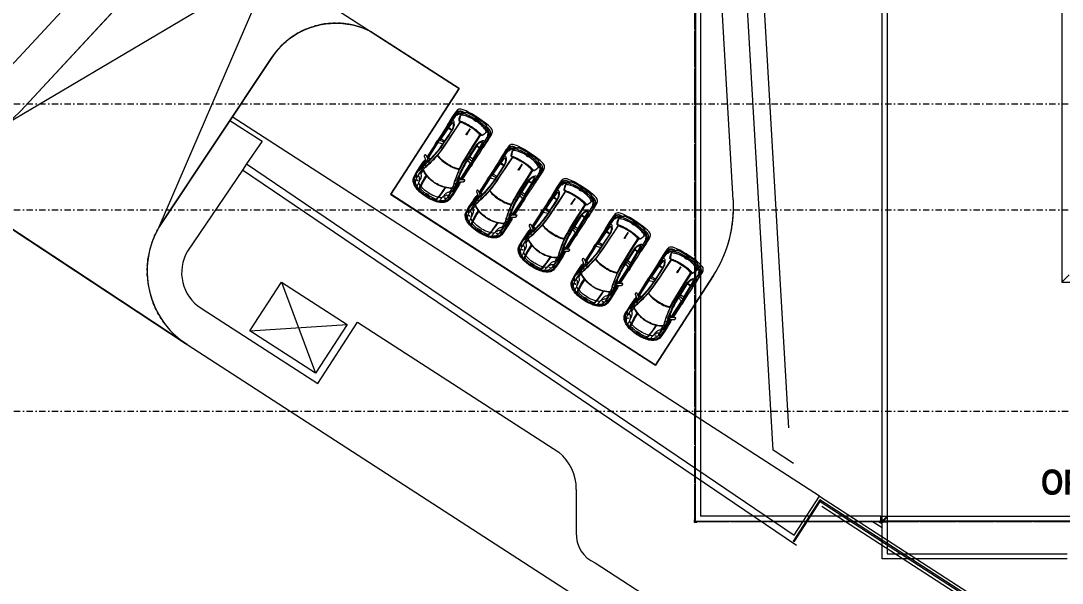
# Model space of a CAD drawing. Header units: metres. Extents: x -13194 to 152406, y -14653 to 29421.
# Drawn here: x 104925 to 109057, y 16977 to 19210 of the extents above; entities that cross this region are included whole.
import ezdxf

# ---------------------------------------------------------------- set-up
doc = ezdxf.new("R2010")
doc.units = ezdxf.units.M
doc.header["$LTSCALE"] = 100
doc.header["$MEASUREMENT"] = 0
doc.linetypes.add('DASHDOT2', pattern=[0.5, 0.25, -0.125, 0, -0.125])
doc.layers.get('0').update_dxf_attribs({"color": 9, "lineweight": 9})
for name, color, linetype, lineweight in [('06D', 9, 'Continuous', 9), ('21', 9, 'Continuous', 9), ('24', 9, 'DASHDOT2', 9)]:
    doc.layers.add(name, color=color, linetype=linetype, lineweight=lineweight)
doc.styles.add('MuuM_TEXT-BOLD', font='ARIALNB.TTF')

# ---------------------------------------------------------------- blocks, each defined once
blk = doc.blocks.new('_MUUM_Parking Space - _MUUM_2500 W x 5000 L-4043923-Zemin Kat')
for p, q in [((-1211, -2570), (-1212, -2017)), ((-1156, -2772), (-1158, -1986)), ((-1133, -1877), (-1133, -1860)), ((-1117, -1862), (-1117, -1871)), ((355, -1862), (354, -1871)), ((371, -1877), (371, -1860)), ((394, -2772), (396, -1986)), ((448, -2570), (449, -2017)), ((-1196, -2760), (-1211, -2760)), ((-1145, -2750), (-969, -2807)), ((382, -2750), (207, -2807)), ((433, -2760), (449, -2760)), ((-1131, -2935), (-967, -2940)), ((368, -2935), (205, -2940)), ((-1194, -3643), (-1209, -3642)), ((-1116, -3449), (-965, -3456)), ((-1110, -3478), (-966, -3470)), ((354, -3449), (203, -3456)), ((347, -3478), (203, -3470)), ((432, -3643), (447, -3642)), ((-1000, -4155), (-1042, -4185)), ((237, -4155), (279, -4185))]:
    blk.add_line(p, q)
at = {"flags": 128}
for points in [[(-1209, -1924), (-1210, -1887), (-1215, -1871), (-1218, -1842), (-1222, -1825), (-1227, -1702), (-1229, -1569), (-1231, -1340), (-1229, -1289), (-1228, -1185), (-1220, -1099), (-1208, -1034), (-1186, -979), (-1164, -944), (-1138, -913), (-1106, -880), (-1074, -851), (-1036, -825), (-991, -799), (-947, -777), (-893, -753), (-831, -734), (-776, -720), (-760, -720), (-757, -724), (-752, -717), (-708, -708), (-603, -693), (-515, -683), (-426, -678), (-381, -678), (-336, -678), (-247, -683), (-159, -693), (-54, -708), (-10, -717), (-5, -724), (-2, -720), (13, -720), (69, -734), (131, -753), (185, -777), (229, -799), (274, -825), (311, -851), (344, -880), (375, -913), (401, -944), (424, -979), (446, -1034), (458, -1099), (465, -1185), (467, -1289), (468, -1340), (467, -1569), (465, -1702), (460, -1825), (456, -1842), (452, -1871), (448, -1887), (447, -1924)], [(-797, -765), (-836, -774), (-882, -790), (-940, -816), (-979, -838), (-1018, -863), (-1057, -897), (-1089, -928), (-1113, -959), (-1133, -989), (-1155, -1028), (-1174, -1076), (-1187, -1121), (-1196, -1162), (-1200, -1186), (-1199, -1254), (-1198, -1321), (-1198, -1461), (-1199, -1595), (-1204, -1777), (-1204, -1865), (-1210, -1896)], [(-776, -758), (-804, -767), (-827, -780), (-857, -800), (-894, -826), (-922, -853)], [(-757, -724), (-774, -754), (-787, -788), (-798, -837), (-806, -887), (-814, -939), (-820, -999), (-832, -1151), (-838, -1279), (-836, -1404)], [(-814, -1395), (-810, -1246), (-805, -1124), (-794, -998), (-782, -911), (-778, -873), (-772, -836), (-765, -811)], [(-335, -789), (-338, -783), (-342, -780), (-369, -780), (-374, -784), (-376, -793), (-381, -794), (-386, -793), (-388, -784), (-393, -780), (-420, -780), (-424, -783), (-427, -789)], [(-393, -780), (-392, -765), (-390, -761), (-387, -759), (-381, -755)], [(-369, -780), (-370, -765), (-372, -761), (-375, -759), (-381, -755)], [(-5, -724), (12, -754), (25, -788), (36, -837), (44, -887), (52, -939), (58, -999), (70, -1151), (76, -1279), (74, -1404)], [(52, -1395), (48, -1246), (43, -1124), (32, -998), (19, -911), (16, -873), (10, -836), (3, -811)], [(14, -758), (42, -767), (65, -780), (94, -800), (132, -826), (160, -853)], [(35, -765), (74, -774), (120, -790), (178, -816), (217, -838), (255, -863), (295, -897), (327, -928), (351, -959), (371, -989), (393, -1028), (412, -1076), (425, -1121), (434, -1162), (438, -1186), (437, -1254), (436, -1321), (435, -1461), (437, -1595), (442, -1777), (442, -1865), (448, -1896)], [(-1103, -1105), (-1121, -1117), (-1140, -1142), (-1158, -1174), (-1180, -1216), (-1197, -1247), (-1212, -1270), (-1229, -1291)], [(-1207, -1031), (-1207, -1057), (-1203, -1063), (-1206, -1138), (-1200, -1190)], [(-1044, -1497), (-1055, -1481), (-1061, -1464), (-1064, -1437), (-1065, -1342), (-1081, -1355), (-1092, -1361), (-1102, -1363), (-1112, -1362), (-1118, -1357), (-1120, -1271), (-1117, -1217), (-1112, -1172), (-1109, -1163), (-1101, -1156)], [(-1091, -1188), (-1096, -1197), (-1099, -1233), (-1103, -1285), (-1108, -1343), (-1108, -1363)], [(-928, -977), (-933, -986), (-943, -1019), (-954, -1048), (-969, -1085), (-986, -1117), (-1005, -1151), (-1024, -1176), (-1046, -1196), (-1063, -1204), (-1072, -1203), (-1084, -1196), (-1094, -1183), (-1100, -1161), (-1103, -1142), (-1103, -1113), (-1103, -1084), (-1100, -1058), (-1094, -1023), (-1082, -991), (-1068, -966), (-1048, -937), (-1024, -910), (-1004, -889), (-978, -869), (-952, -853), (-936, -847), (-929, -848), (-922, -853), (-919, -864), (-920, -895), (-922, -933), (-928, -977), (-889, -957), (-831, -934), (-787, -918), (-731, -901), (-661, -883), (-572, -867), (-508, -862), (-435, -860), (-381, -860), (-327, -860), (-254, -862), (-190, -867), (-101, -883), (-31, -901), (25, -918), (69, -934), (127, -957), (166, -977), (160, -933), (158, -895), (157, -864), (160, -853), (166, -848), (174, -847), (189, -853), (216, -869), (242, -889), (262, -910), (286, -937), (306, -966), (320, -991), (332, -1023), (338, -1058), (341, -1084), (341, -1113), (341, -1142), (338, -1161), (332, -1183), (322, -1196), (310, -1203), (301, -1204), (284, -1196), (262, -1176), (243, -1151), (224, -1117), (207, -1085), (192, -1048), (181, -1019), (170, -986), (166, -977)], [(-1065, -1342), (-1042, -1322), (-1024, -1304), (-1005, -1280), (-991, -1261), (-981, -1243), (-971, -1215), (-964, -1184), (-954, -1141), (-949, -1110), (-945, -1077), (-942, -1041), (-941, -1012)], [(302, -1342), (280, -1322), (262, -1304), (243, -1280), (229, -1261), (219, -1243), (209, -1215), (202, -1184), (192, -1141), (186, -1110), (183, -1077), (180, -1041), (178, -1012)], [(282, -1497), (293, -1481), (299, -1464), (302, -1437), (302, -1342), (319, -1355), (329, -1361), (340, -1363), (350, -1362), (356, -1357), (358, -1271), (354, -1217), (350, -1172), (347, -1163), (339, -1156)], [(329, -1188), (334, -1197), (337, -1233), (341, -1285), (346, -1343), (346, -1363)], [(341, -1105), (359, -1117), (378, -1142), (396, -1174), (418, -1216), (435, -1247), (449, -1270), (467, -1291)], [(445, -1031), (445, -1057), (441, -1063), (444, -1138), (438, -1190)], [(-1167, -1399), (-1165, -1554), (-1168, -1580)], [(-1112, -1362), (-1121, -1477), (-1125, -1579), (-1128, -1683), (-1117, -1718), (-1104, -1762), (-1038, -1709), (-1057, -1646), (-1071, -1602), (-1074, -1573), (-1073, -1541), (-1066, -1519), (-1044, -1497), (-1003, -1475), (-949, -1450), (-865, -1413), (-772, -1382), (-675, -1356), (-606, -1342), (-532, -1333), (-451, -1325), (-402, -1323), (-381, -1323), (-360, -1323), (-311, -1325), (-230, -1333), (-156, -1342), (-87, -1356), (10, -1382), (103, -1413), (187, -1450), (240, -1475), (282, -1497), (304, -1519), (311, -1541), (312, -1573), (309, -1602), (295, -1646), (276, -1709), (342, -1762), (355, -1718), (366, -1683), (363, -1579), (359, -1477), (350, -1362)], [(405, -1399), (403, -1554), (406, -1580)], [(-1131, -2007), (-1136, -1968), (-1136, -1950), (-1124, -1940), (-1116, -1932), (-1110, -1920), (-1112, -1878), (-1117, -1871), (-1125, -1872), (-1241, -1947), (-1299, -1986), (-1311, -1998), (-1317, -2014), (-1319, -2057), (-1316, -2065), (-1311, -2074), (-1305, -2075), (-1299, -2074), (-1168, -1991), (-1150, -1981), (-1143, -1982), (-1134, -1986)], [(-1104, -1762), (-1088, -1826), (-1077, -1877), (-1068, -1879), (-1061, -1885), (-1045, -1942), (-1033, -2002), (-1020, -2088), (-1006, -2168), (-993, -2251), (-981, -2332), (-969, -2402), (-959, -2491), (-948, -2627), (-943, -2758), (-941, -2925), (-942, -3019), (-942, -3173), (-943, -3342), (-947, -3526), (-965, -3620), (-993, -3693), (-1030, -3745), (-1061, -3781), (-1084, -3794), (-1112, -3796), (-1161, -3787), (-1184, -3786), (-1196, -3774), (-1212, -3766), (-1213, -3688)], [(-1128, -1683), (-1135, -1686), (-1137, -1690), (-1141, -1703), (-1143, -1735), (-1145, -1853), (-1163, -1849), (-1175, -1850), (-1191, -1857), (-1204, -1865)], [(-1178, -1997), (-1178, -2482), (-1173, -2746), (-1172, -2816), (-1166, -3064), (-1161, -3195), (-1155, -3398), (-1148, -3715), (-1137, -3975), (-1134, -4048), (-1131, -4058), (-1129, -4061), (-1127, -4058), (-1122, -4055), (-1115, -4054), (-1108, -4057), (-1104, -4067), (-1097, -4091), (-1091, -4109), (-1083, -4129), (-1072, -4146), (-1060, -4164), (-1048, -4180), (-1032, -4193), (-1010, -4212), (-976, -4235), (-923, -4263), (-871, -4282), (-812, -4297), (-767, -4306), (-713, -4316), (-651, -4323), (-572, -4328), (-486, -4334), (-456, -4334)], [(-1171, -1666), (-1175, -1850), (-1176, -1905)], [(-1053, -2045), (-1061, -2041), (-1088, -2036), (-1128, -2029), (-1140, -2035), (-1145, -2750), (-1156, -2772), (-1153, -2894), (-1131, -2935), (-1116, -3449), (-1110, -3478), (-1094, -3711), (-1089, -3723), (-1076, -3727), (-1062, -3715), (-1043, -3693), (-1023, -3665), (-1007, -3633), (-991, -3602), (-979, -3570), (-971, -3538), (-966, -3499), (-965, -3456), (-967, -2960), (-967, -2870), (-970, -2750), (-973, -2652), (-976, -2579), (-982, -2507), (-988, -2450), (-1000, -2371), (-1012, -2286), (-1028, -2178), (-1047, -2071), (-1075, -1945), (-1094, -1857), (-1109, -1787), (-1130, -1720), (-1130, -1705), (-1123, -1699)], [(-1076, -3727), (-1057, -3717), (-1036, -3696), (-1017, -3668), (-1002, -3644), (-986, -3612), (-968, -3569), (-958, -3522), (-955, -3481), (-953, -3285), (-954, -3070), (-955, -2964), (-958, -2825), (-959, -2740), (-961, -2647), (-966, -2562), (-974, -2474), (-986, -2386), (-1002, -2266), (-1014, -2175), (-1027, -2093), (-1045, -2017), (-1064, -1931), (-1068, -1923), (-1077, -1877), (-1091, -1871), (-1117, -1862), (-1133, -1860), (-1145, -1853), (-1144, -1884)], [(-1058, -2020), (-1071, -2017), (-1131, -2007), (-1128, -2029)], [(-1068, -1923), (-1079, -1925), (-1111, -1921)], [(-1038, -1709), (-1028, -1750), (-1009, -1825), (-989, -1912), (-973, -1982), (-953, -2073), (-937, -2156), (-925, -2219), (-916, -2277), (-909, -2321), (-907, -2325), (-902, -2324), (-859, -2304), (-808, -2287), (-759, -2273), (-690, -2257), (-627, -2246), (-548, -2238), (-483, -2234), (-437, -2233), (-381, -2233), (-325, -2233), (-279, -2234), (-214, -2238), (-135, -2246), (-72, -2257), (-3, -2273), (45, -2287), (97, -2304), (140, -2324), (144, -2325), (147, -2321), (154, -2277), (163, -2219), (175, -2156), (191, -2073), (211, -1982), (227, -1912), (247, -1825), (266, -1750), (276, -1709)], [(416, -1997), (416, -2482), (411, -2746), (410, -2816), (404, -3064), (399, -3195), (393, -3398), (386, -3715), (375, -3975), (372, -4048), (369, -4058), (367, -4061), (365, -4058), (360, -4055), (353, -4054), (346, -4057), (342, -4067), (335, -4091), (329, -4109), (320, -4129), (310, -4146), (298, -4164), (286, -4180), (270, -4193), (248, -4212), (214, -4235), (161, -4263), (108, -4282), (50, -4297), (5, -4306), (-49, -4316), (-111, -4323), (-190, -4328), (-276, -4334), (-306, -4334)], [(342, -1762), (326, -1826), (315, -1877), (306, -1879), (299, -1885), (283, -1942), (271, -2002), (258, -2088), (244, -2168), (231, -2251), (219, -2332), (207, -2402), (197, -2491), (186, -2627), (181, -2758), (179, -2925), (180, -3019), (180, -3173), (181, -3342), (185, -3526), (202, -3620), (230, -3693), (268, -3745), (299, -3781), (322, -3794), (350, -3796), (399, -3787), (422, -3786), (434, -3774), (450, -3766), (451, -3688)], [(314, -3727), (295, -3717), (274, -3696), (255, -3668), (240, -3644), (224, -3612), (206, -3569), (196, -3522), (193, -3481), (191, -3285), (192, -3070), (193, -2964), (196, -2825), (197, -2740), (199, -2647), (204, -2562), (212, -2474), (223, -2386), (240, -2266), (252, -2175), (265, -2093), (282, -2017), (302, -1931), (306, -1923), (315, -1877), (329, -1871), (355, -1862), (371, -1860), (383, -1853), (382, -1884)], [(291, -2045), (299, -2041), (326, -2036), (366, -2029), (378, -2035), (382, -2750), (394, -2772), (391, -2894), (368, -2935), (354, -3449), (347, -3478), (332, -3711), (326, -3723), (314, -3727), (300, -3715), (281, -3693), (261, -3665), (244, -3633), (229, -3602), (217, -3570), (209, -3538), (204, -3499), (203, -3456), (205, -2960), (205, -2870), (208, -2750), (211, -2652), (214, -2579), (220, -2507), (226, -2450), (238, -2371), (250, -2286), (266, -2178), (285, -2071), (313, -1945), (332, -1857), (347, -1787), (368, -1720), (368, -1705), (361, -1699)], [(296, -2020), (309, -2017), (369, -2007), (366, -2029)], [(306, -1923), (317, -1925), (349, -1921)], [(369, -2007), (374, -1968), (374, -1950), (362, -1940), (353, -1932), (348, -1920), (350, -1878), (354, -1871), (363, -1872), (479, -1947), (537, -1986), (549, -1998), (555, -2014), (557, -2057), (553, -2065), (549, -2074), (543, -2075), (537, -2074), (406, -1991), (388, -1981), (381, -1982), (372, -1986)], [(366, -1683), (373, -1686), (375, -1690), (379, -1703), (381, -1735), (383, -1853), (401, -1849), (413, -1850), (428, -1857), (442, -1865)], [(409, -1666), (413, -1850), (414, -1905)], [(-866, -3930), (-866, -3571), (-869, -3322), (-873, -3054), (-879, -2839), (-886, -2619), (-889, -2513), (-907, -2325)], [(-889, -2318), (-872, -2477), (-868, -2547), (-858, -2772), (-853, -3048), (-846, -3411), (-843, -3937)], [(127, -2318), (110, -2477), (106, -2547), (96, -2772), (91, -3048), (84, -3411), (80, -3937)], [(104, -3930), (104, -3571), (107, -3322), (111, -3054), (117, -2839), (124, -2619), (127, -2513), (144, -2325)], [(-1210, -2731), (-1214, -2730), (-1218, -2725), (-1222, -2718)], [(-1209, -2637), (-1214, -2641), (-1217, -2647), (-1220, -2654)], [(-1212, -3448), (-1213, -3263), (-1210, -3102), (-1210, -2813)], [(-1195, -2772), (-1201, -2769), (-1205, -2770), (-1211, -2773)], [(-941, -2881), (-957, -2881), (-967, -2880), (-1154, -2857), (-1171, -2859), (-1210, -2854)], [(-1182, -2652), (-1187, -2643), (-1193, -2638), (-1197, -2638)], [(-1182, -2713), (-1188, -2723), (-1196, -2729)], [(179, -2881), (195, -2881), (205, -2880), (392, -2857), (409, -2859), (448, -2854)], [(420, -2652), (425, -2643), (430, -2638), (435, -2638)], [(420, -2713), (426, -2723), (434, -2729)], [(433, -2772), (439, -2769), (443, -2770), (449, -2773)], [(447, -2637), (452, -2641), (455, -2647), (458, -2654)], [(448, -2731), (452, -2730), (456, -2725), (460, -2718)], [(449, -3448), (451, -3263), (448, -3102), (448, -2813)], [(-1153, -2894), (-1137, -3437), (-1127, -3480), (-1114, -3702), (-1105, -3719), (-1089, -3723)], [(391, -2894), (374, -3437), (365, -3480), (352, -3702), (343, -3719), (326, -3723)], [(-1224, -3643), (-1228, -3878), (-1227, -4015), (-1223, -4112), (-1219, -4187), (-1209, -4233), (-1194, -4268), (-1170, -4304), (-1147, -4326), (-1108, -4350), (-1066, -4367), (-976, -4388), (-901, -4401), (-773, -4417), (-615, -4427), (-477, -4430), (-381, -4430), (-285, -4430), (-147, -4427), (10, -4417), (139, -4401), (214, -4388), (304, -4367), (345, -4350), (385, -4326), (408, -4304), (432, -4268), (447, -4233), (456, -4187), (461, -4112), (465, -4015), (466, -3878), (462, -3643)], [(-1209, -3614), (-1213, -3612), (-1217, -3608), (-1221, -3600)], [(-1207, -3519), (-1213, -3524), (-1215, -3530), (-1218, -3537)], [(-1194, -3655), (-1199, -3652), (-1204, -3653), (-1210, -3656)], [(-1181, -3534), (-1186, -3526), (-1191, -3521), (-1196, -3520)], [(-1181, -3596), (-1187, -3606), (-1194, -3611)], [(419, -3534), (424, -3526), (429, -3521), (434, -3520)], [(419, -3596), (425, -3606), (432, -3611)], [(432, -3655), (437, -3652), (442, -3653), (448, -3656)], [(445, -3519), (451, -3524), (453, -3530), (456, -3537)], [(447, -3614), (451, -3612), (455, -3608), (459, -3600)], [(-1161, -4129), (-1170, -4122), (-1180, -4107), (-1187, -4091), (-1190, -4080), (-1197, -4063), (-1203, -4049), (-1209, -4037), (-1215, -4027), (-1221, -4021), (-1227, -4015)], [(-1203, -4248), (-1198, -4241), (-1195, -4233), (-1192, -4223), (-1191, -4211), (-1192, -4074), (-1192, -4047), (-1191, -3997), (-1193, -3981), (-1194, -3971), (-1198, -3880), (-1199, -3773)], [(-1192, -4044), (-1186, -4063), (-1181, -4075), (-1175, -4082), (-1170, -4085), (-1165, -4085), (-1160, -4078), (-1156, -4069), (-1153, -4055), (-1150, -4021), (-1150, -4004), (-1153, -3980), (-1157, -3969), (-1163, -3960), (-1169, -3958), (-1175, -3959), (-1182, -3968), (-1187, -3979), (-1191, -3997)], [(-1028, -4208), (-1043, -4199), (-1070, -4178), (-1089, -4158), (-1106, -4132), (-1118, -4110), (-1125, -4086), (-1129, -4061), (-1159, -4106), (-1160, -4111), (-1160, -4122), (-1161, -4128), (-1162, -4132), (-1161, -4155), (-1156, -4177), (-1150, -4197), (-1141, -4213), (-1131, -4230), (-1118, -4243), (-1104, -4256), (-1091, -4265), (-1070, -4277), (-1043, -4289), (-1020, -4296), (-995, -4303), (-967, -4308), (-905, -4315), (-896, -4312), (-885, -4333), (-875, -4347), (-859, -4361), (-841, -4374), (-814, -4383), (-767, -4390), (-702, -4397), (-629, -4402), (-561, -4407), (-496, -4410), (-421, -4412), (-381, -4412), (-341, -4412), (-266, -4410), (-201, -4407), (-133, -4402), (-60, -4397), (5, -4390), (51, -4383), (78, -4374), (97, -4361), (113, -4347), (123, -4333), (134, -4312), (143, -4315), (205, -4308), (233, -4303), (258, -4296), (281, -4289), (308, -4277), (329, -4265), (342, -4256), (356, -4243), (369, -4230), (379, -4213), (388, -4197), (394, -4177), (399, -4155), (400, -4132), (398, -4128), (398, -4122), (398, -4111), (397, -4106), (367, -4061), (363, -4086), (355, -4110), (344, -4132), (327, -4158), (308, -4178), (281, -4199), (266, -4208)], [(-866, -3895), (-849, -3896), (-846, -3901), (-837, -3901), (-791, -3915), (-725, -3931), (-653, -3942), (-587, -3951), (-513, -3955), (-442, -3956), (-381, -3956), (-320, -3956), (-249, -3955), (-175, -3951), (-109, -3942), (-38, -3931), (29, -3915), (75, -3901), (84, -3901), (87, -3896), (104, -3895)], [(430, -4044), (424, -4063), (419, -4075), (413, -4082), (408, -4085), (403, -4085), (397, -4078), (394, -4069), (391, -4055), (388, -4021), (388, -4004), (391, -3980), (395, -3969), (401, -3960), (407, -3958), (413, -3959), (420, -3968), (425, -3979), (429, -3997)], [(399, -4129), (408, -4122), (418, -4107), (425, -4091), (428, -4080), (434, -4063), (441, -4049), (447, -4037), (453, -4027), (459, -4021), (465, -4015)], [(440, -4248), (436, -4241), (433, -4233), (430, -4223), (429, -4211), (430, -4074), (430, -4047), (429, -3997), (431, -3981), (432, -3971), (436, -3880), (437, -3773)], [(-1048, -4180), (-1014, -4215), (-997, -4227), (-984, -4236), (-971, -4245), (-959, -4253), (-945, -4262), (-924, -4273), (-909, -4282), (-903, -4287), (-898, -4294), (-896, -4302), (-896, -4312), (-890, -4320), (-880, -4332), (-868, -4344), (-852, -4354), (-835, -4359), (-815, -4365), (-765, -4372), (-702, -4380), (-620, -4386), (-532, -4390), (-447, -4393), (-381, -4393), (-315, -4393), (-230, -4390), (-142, -4386), (-60, -4380), (3, -4372), (53, -4365), (73, -4359), (90, -4354), (106, -4344), (118, -4332), (128, -4320), (134, -4312), (134, -4302), (136, -4294), (141, -4287), (147, -4282), (162, -4273), (183, -4262), (197, -4253), (209, -4245), (222, -4236), (235, -4227), (252, -4215), (286, -4180)], [(-424, -4319), (-417, -4324), (-413, -4325), (-394, -4326), (-392, -4319), (-388, -4318), (-388, -4314), (-386, -4312), (-383, -4312)], [(-394, -4326), (-394, -4338), (-392, -4343), (-390, -4351), (-388, -4354), (-387, -4357), (-383, -4359), (-379, -4357), (-378, -4354), (-376, -4351), (-374, -4343), (-372, -4338), (-372, -4326)], [(-342, -4319), (-349, -4324), (-353, -4325), (-372, -4326), (-374, -4319), (-378, -4318), (-378, -4314), (-380, -4312), (-383, -4312)]]:
    blk.add_lwpolyline(points, dxfattribs=at)
for points in [[(-381, -739), (-400, -739), (-418, -741), (-436, -745), (-458, -753), (-472, -763), (-489, -781), (-501, -782), (-530, -784), (-561, -787), (-610, -794), (-648, -800), (-695, -808), (-741, -817), (-754, -819), (-762, -817), (-765, -811), (-764, -805), (-755, -780), (-743, -758), (-737, -752), (-724, -747), (-690, -740), (-645, -733), (-602, -727), (-534, -719), (-488, -715), (-475, -710), (-458, -703), (-433, -697), (-408, -694), (-381, -694), (-354, -694), (-329, -697), (-304, -703), (-287, -710), (-274, -715), (-228, -719), (-160, -727), (-117, -733), (-72, -740), (-39, -747), (-25, -752), (-19, -758), (-7, -780), (2, -805), (3, -811), (0, -817), (-8, -819), (-21, -817), (-67, -808), (-114, -800), (-152, -794), (-201, -787), (-232, -784), (-261, -782), (-273, -781), (-290, -763), (-305, -753), (-326, -745), (-345, -741), (-362, -739)], [(-381, -2215), (-456, -2215), (-555, -2221), (-635, -2229), (-687, -2239), (-748, -2252), (-802, -2267), (-844, -2283), (-889, -2302), (-895, -2301), (-905, -2235), (-926, -2125), (-947, -2023), (-973, -1908), (-993, -1819), (-1019, -1719), (-1037, -1657), (-1056, -1597), (-1059, -1584), (-1057, -1549), (-1050, -1527), (-1038, -1513), (-1006, -1495), (-949, -1467), (-872, -1434), (-803, -1409), (-749, -1391), (-686, -1375), (-607, -1358), (-534, -1347), (-469, -1341), (-418, -1338), (-381, -1338), (-344, -1338), (-294, -1341), (-228, -1347), (-155, -1358), (-76, -1375), (-14, -1391), (41, -1409), (110, -1434), (187, -1467), (244, -1495), (276, -1513), (288, -1527), (295, -1549), (297, -1584), (294, -1597), (275, -1657), (257, -1719), (231, -1819), (210, -1908), (185, -2023), (164, -2125), (143, -2235), (133, -2301), (127, -2302), (82, -2283), (40, -2267), (-14, -2252), (-75, -2239), (-128, -2229), (-207, -2221), (-306, -2215)], [(-1185, -2614), (-1182, -2659), (-1182, -2730), (-1184, -2755), (-1187, -2789), (-1191, -2804), (-1197, -2811), (-1204, -2812), (-1211, -2807), (-1218, -2786), (-1222, -2751), (-1222, -2715), (-1221, -2667), (-1218, -2629), (-1216, -2602), (-1211, -2579), (-1205, -2570), (-1198, -2568), (-1191, -2573)], [(-1200, -2600), (-1195, -2777), (-1198, -2785), (-1206, -2786), (-1211, -2779), (-1207, -2601)], [(422, -2614), (420, -2659), (420, -2730), (422, -2755), (425, -2789), (429, -2804), (435, -2811), (442, -2812), (449, -2807), (456, -2786), (460, -2751), (460, -2715), (458, -2667), (456, -2629), (454, -2602), (449, -2579), (443, -2570), (436, -2568), (429, -2573)], [(438, -2600), (433, -2777), (436, -2785), (444, -2786), (449, -2779), (445, -2601)], [(-1183, -3497), (-1181, -3541), (-1181, -3612), (-1182, -3638), (-1186, -3671), (-1190, -3686), (-1196, -3694), (-1202, -3695), (-1209, -3689), (-1217, -3669), (-1221, -3634), (-1221, -3598), (-1219, -3550), (-1217, -3512), (-1214, -3485), (-1210, -3462), (-1204, -3453), (-1197, -3451), (-1189, -3455)], [(-1199, -3483), (-1194, -3660), (-1197, -3668), (-1204, -3669), (-1210, -3661), (-1206, -3483)], [(-381, -3890), (-384, -3708), (-389, -3700), (-389, -3612), (-387, -3609), (-381, -3608), (-375, -3609), (-374, -3612), (-374, -3700), (-378, -3708)], [(421, -3497), (418, -3541), (419, -3612), (420, -3638), (424, -3671), (428, -3686), (434, -3694), (440, -3695), (447, -3689), (455, -3669), (459, -3634), (459, -3598), (457, -3550), (455, -3512), (452, -3485), (448, -3462), (442, -3453), (435, -3451), (427, -3455)], [(437, -3483), (432, -3660), (435, -3668), (442, -3669), (448, -3661), (444, -3483)], [(-1123, -4121), (-1112, -4143), (-1098, -4162), (-1081, -4183), (-1061, -4203), (-1037, -4222), (-1015, -4237), (-998, -4250), (-985, -4265), (-974, -4281), (-974, -4287), (-977, -4291), (-984, -4291), (-1011, -4285), (-1037, -4278), (-1062, -4268), (-1086, -4253), (-1102, -4239), (-1116, -4224), (-1126, -4210), (-1136, -4187), (-1144, -4167), (-1150, -4145), (-1154, -4130), (-1151, -4119), (-1143, -4115), (-1133, -4112)], [(-381, -4270), (-398, -4270), (-414, -4276), (-426, -4283), (-438, -4289), (-454, -4293), (-477, -4293), (-505, -4290), (-571, -4284), (-651, -4273), (-715, -4261), (-773, -4249), (-827, -4236), (-893, -4212), (-942, -4190), (-978, -4171), (-990, -4153), (-994, -4136), (-993, -4115), (-987, -4091), (-975, -4049), (-958, -4001), (-940, -3957), (-926, -3931), (-915, -3920), (-906, -3917), (-891, -3921), (-872, -3928), (-843, -3937), (-791, -3950), (-728, -3960), (-675, -3968), (-601, -3976), (-532, -3980), (-468, -3984), (-419, -3985), (-381, -3985), (-343, -3985), (-294, -3984), (-230, -3980), (-161, -3976), (-87, -3968), (-34, -3960), (29, -3950), (80, -3937), (110, -3928), (129, -3921), (144, -3917), (152, -3920), (164, -3931), (178, -3957), (196, -4001), (213, -4049), (225, -4091), (231, -4115), (232, -4136), (228, -4153), (216, -4171), (180, -4190), (131, -4212), (65, -4236), (11, -4249), (-47, -4261), (-111, -4273), (-191, -4284), (-257, -4290), (-285, -4293), (-308, -4293), (-324, -4289), (-336, -4283), (-348, -4276), (-364, -4270)], [(-381, -3995), (-427, -3995), (-500, -3992), (-585, -3988), (-642, -3983), (-696, -3977), (-754, -3967), (-812, -3956), (-865, -3942), (-888, -3934), (-898, -3934), (-905, -3936), (-914, -3944), (-923, -3957), (-937, -3986), (-955, -4032), (-971, -4076), (-981, -4106), (-983, -4122), (-983, -4139), (-980, -4150), (-973, -4160), (-959, -4170), (-917, -4189), (-866, -4209), (-814, -4226), (-745, -4243), (-685, -4254), (-571, -4272), (-506, -4280), (-484, -4281), (-465, -4281), (-452, -4280), (-442, -4277), (-428, -4272), (-415, -4265), (-405, -4260), (-396, -4258), (-381, -4258), (-367, -4258), (-357, -4260), (-347, -4265), (-334, -4272), (-321, -4277), (-310, -4280), (-298, -4281), (-278, -4281), (-256, -4280), (-191, -4272), (-77, -4254), (-18, -4243), (52, -4226), (104, -4209), (155, -4189), (197, -4170), (211, -4160), (218, -4150), (221, -4139), (221, -4122), (219, -4106), (209, -4076), (193, -4032), (175, -3986), (160, -3957), (152, -3944), (143, -3936), (136, -3934), (126, -3934), (103, -3942), (50, -3956), (-8, -3967), (-66, -3977), (-120, -3983), (-178, -3988), (-262, -3992), (-336, -3995)], [(361, -4121), (349, -4143), (336, -4162), (318, -4183), (299, -4203), (275, -4222), (252, -4237), (236, -4250), (222, -4265), (212, -4281), (212, -4287), (215, -4291), (222, -4291), (249, -4285), (275, -4278), (300, -4268), (324, -4253), (340, -4239), (354, -4224), (364, -4210), (374, -4187), (382, -4167), (388, -4145), (391, -4130), (389, -4119), (381, -4115), (371, -4112)]]:
    blk.add_lwpolyline(points, close=True, dxfattribs=at)
for centre, major_axis, ratio in [((-381, -774), (82.3, 0), 0.318709), ((-382, -775), (67.5, 0), 0.29132), ((-1033, -1036), (17.7, 8.3), 0.647041), ((271, -1036), (-17.7, 8.3), 0.647041), ((-1169, -1623), (1.8, 43), 0.299216), ((-1169, -1624), (1.7, 38.7), 0.250897), ((407, -1623), (-1.8, 43), 0.299216), ((407, -1624), (-1.7, 38.7), 0.250897), ((-380, -4335), (74.8, 0), 0.386682), ((-379, -4335), (62.5, 0), 0.375095)]:
    blk.add_ellipse(centre, major_axis=major_axis, ratio=ratio)
blk = doc.blocks.new('p-kule_ynei')
for p, q in [((-7254.9, -4587.6), (-4837.3, -1978.9)), ((-5389, -2353.6), (-7364.2, -4485)), ((-4269.5, -5935.4), (-4475.1, -2397.8)), ((-4427.5, -4940.8), (-4571.5, -2463.3)), ((-6552, -3829.2), (-5515.5, -4499.2)), ((-6261.8, -4016.8), (-7309.5, -4638.4)), ((-6705.7, -5047.7), (-6261.8, -4016.8)), ((-6101, -4255), (-6091.4, -4252)), ((-6082.5, -4249.5), (-6072.7, -4247.1)), ((-6063.7, -4245.1), (-6053.8, -4243.3)), ((-6044.6, -4242), (-6034.7, -4240.8)), ((-6025.4, -4240.1), (-6015.5, -4239.5)), ((-6006.2, -4239.3), (-5996.2, -4239.5)), ((-5986.9, -4239.9), (-5977, -4240.6)), ((-5967.7, -4241.6), (-5957.9, -4242.9)), ((-5948.6, -4244.5), (-5939, -4246.5)), ((-5929.8, -4248.6), (-5920.2, -4251.2)), ((-6186.5, -4299.5), (-6177.9, -4293.4)), ((-6177.8, -4293.3), (-6170.5, -4288.4)), ((-6170.5, -4288.4), (-6161.7, -4283)), ((-6154, -4278.4), (-6144.9, -4273.5)), ((-6136.8, -4269.5), (-6127.5, -4265.2)), ((-6119.1, -4261.7), (-6109.7, -4258)), ((-5515.5, -4499.3), (-5867, -4272.1)), ((-6235.2, -4344.7), (-6222.2, -4330.6)), ((-6222.1, -4330.5), (-6208.3, -4317.4)), ((-6208.1, -4317.2), (-6201.7, -4311.6)), ((-6690.5, -5024.3), (-6258.5, -4375.4)), ((-6258.5, -4375.4), (-6247.4, -4359.7)), ((-6247.3, -4359.7), (-6235.2, -4344.8)), ((-5515.5, -4499.3), (-5786.8, -4919)), ((-5786.8, -4919.1), (-5515.5, -4499.3)), ((-6425.2, -4625.8), (-6297.7, -4708.2)), ((-4085.7, -6117.4), (-6415.8, -4611.6)), ((-7860.6, -4680.6), (-6600.9, -5511.9)), ((-6297.7, -4708.2), (-6359, -4798.6)), ((-6375.8, -4823.5), (-6593.8, -5144.9)), ((-6359, -4798.6), (-6375.8, -4823.5)), ((-4177, -6313.9), (-6375.8, -4823.5)), ((-6359, -4798.6), (-4185.5, -6271.9)), ((-5786.8, -4919), (-4737, -5597.5)), ((-5786.8, -4919.1), (-4737, -5597.6)), ((-4737, -5597.5), (-4506.7, -5241.2)), ((-4506.7, -5241.2), (-4737, -5597.6)), ((-6345.5, -5461.1), (-6220.6, -5267.9)), ((-6220.6, -5267.9), (-5960.3, -5436.2)), ((-6220.6, -5267.9), (-6085.1, -5629.3)), ((-6539.8, -5371.2), (-6076.2, -5670.8)), ((-6345.5, -5461.1), (-5960.3, -5436.2)), ((-6076.2, -5670.8), (-5918.8, -5427.2)), ((-5918.8, -5427.2), (-5120.3, -5943.3)), ((-6085.1, -5629.3), (-6345.5, -5461.1)), ((-6594.9, -5516), (-1833, -8595.9)), ((-4188.3, -5987.9), (-4269.5, -5935.4)), ((-5050.5, -6090.5), (-5050.5, -6262.5)), ((-4084.7, -6132.4), (-4190.5, -6296.2)), ((-4186.3, -6298.9), (-4083.2, -6139.3)), ((-4185.5, -6271.9), (-4085.7, -6117.4)), ((-4085.7, -6117.4), (-3125.4, -6738)), ((-3128.8, -6750), (-4084.7, -6132.4)), ((-4084.7, -6132.4), (-4083.2, -6139.3)), ((-4083.2, -6139.3), (-3130.3, -6755)), ((-3134.2, -6768), (-4076.8, -6158.9)), ((-4186.3, -6298.9), (-4190.5, -6296.2)), ((-4976.2, -6382.3), (-3343.7, -7437.3))]:
    blk.add_line(p, q)
at = {"flags": 128}
for points in [[(-6109.7, -4258), (-6109.4, -4257.9), (-6101, -4255)], [(-6091.4, -4252), (-6091.1, -4251.9), (-6082.5, -4249.5)], [(-6072.7, -4247.1), (-6072.5, -4247), (-6063.7, -4245.1)], [(-6053.8, -4243.3), (-6053.5, -4243.3), (-6044.6, -4242)], [(-6034.7, -4240.8), (-6034.4, -4240.8), (-6025.4, -4240.1)], [(-6015.5, -4239.5), (-6015.1, -4239.5), (-6006.2, -4239.3)], [(-5996.2, -4239.5), (-5995.8, -4239.5), (-5986.9, -4239.9)], [(-5977, -4240.6), (-5976.6, -4240.6), (-5967.7, -4241.6)], [(-5957.9, -4242.9), (-5957.4, -4243), (-5948.6, -4244.5)], [(-5938.9, -4246.5), (-5938.5, -4246.6), (-5929.8, -4248.6)], [(-5920.2, -4251.2), (-5919.8, -4251.4), (-5911.2, -4254)], [(-6161.7, -4283), (-6161.6, -4282.9), (-6154, -4278.4)], [(-6144.9, -4273.5), (-6144.7, -4273.5), (-6136.8, -4269.5)], [(-6127.5, -4265.2), (-6127.3, -4265.1), (-6119.1, -4261.7)], [(-6705.1, -5046.8), (-6701.9, -5041.5), (-6701.6, -5041.1)], [(-6724.3, -5084.2), (-6721.4, -5077.8), (-6720.8, -5076.4)], [(-6715.4, -5065.5), (-6712.2, -5059.3), (-6711.7, -5058.5)], [(-6753.1, -5201.6), (-6752.7, -5196.7), (-6752.3, -5192.3)], [(-6751.2, -5181.5), (-6750.5, -5176.2), (-6749.9, -5172.3)], [(-6753.8, -5221.7), (-6753.7, -5217.3), (-6753.6, -5212.4)], [(-6753.3, -5241.8), (-6753.5, -5237.9), (-6753.7, -5232.5)], [(-6726, -5360.4), (-6727, -5357.9), (-6729.8, -5351.1)], [(-6717.4, -5379), (-6718.5, -5376.7), (-6721.7, -5369.9)], [(-6707.8, -5397), (-6709, -5394.9), (-6712.6, -5388.3)], [(-6697, -5414.5), (-6698.3, -5412.6), (-6702.4, -5406.1)], [(-6685.3, -5431.3), (-6686.6, -5429.5), (-6691.2, -5423.2)]]:
    blk.add_lwpolyline(points, dxfattribs=at)
blk.add_lwpolyline([(-5960.3, -5436.2), (-6085.1, -5629.3)])
for centre, radius, start, end in [((-6004.5, -4544.4), 305.1, 63.2032, 146.3487), ((-6004.5, -4544.4), 305.1, 108.4298, 110.1533), ((-6004.5, -4544.4), 305.1, 104.8028, 106.5337), ((-6004.5, -4544.4), 305.1, 101.177, 102.9142), ((-6004.5, -4544.4), 305.1, 97.5521, 99.2947), ((-6004.5, -4544.4), 305.1, 93.9279, 95.6751), ((-6004.5, -4544.4), 305.1, 90.3044, 92.0556), ((-6004.5, -4544.4), 305.1, 86.6813, 88.4361), ((-6004.5, -4544.4), 305.1, 83.0586, 84.8165), ((-6004.5, -4544.4), 305.1, 79.4363, 81.197), ((-6004.5, -4544.4), 305.1, 75.8143, 77.5774), ((-6004.5, -4544.4), 305.1, 72.1925, 73.9579), ((-6004.5, -4544.4), 305.1, 122.9609, 124.6314), ((-6004.5, -4544.4), 305.1, 119.3229, 121.0119), ((-6004.5, -4544.4), 305.1, 115.6891, 117.3924), ((-6004.5, -4544.4), 305.1, 112.0584, 113.7728), ((-6004.5, -4544.4), 305.1, 130.2619, 131.8705), ((-4926.6, -4969.8), 500, 327.1264, 3.3267), ((-4926.6, -4969.8), 500, 0.542, 3.3267), ((-4926.6, -4969.8), 500, 0.542, 3.3267), ((-4926.6, -4969.8), 500, 354.9728, 357.7572), ((-4926.6, -4969.8), 500, 354.9728, 357.7572), ((-4926.6, -4969.8), 500, 357.7574, 0.542), ((-4926.6, -4969.8), 500, 357.7574, 0.542), ((-6406.4, -5224.2), 347.4, 144.8736, 190.0682), ((-4926.6, -4969.8), 500, 349.4035, 352.1878), ((-4926.6, -4969.8), 500, 349.4035, 352.1878), ((-4926.6, -4969.8), 500, 352.1881, 354.9725), ((-4926.6, -4969.8), 500, 352.1881, 354.9725), ((-4926.6, -4969.8), 500, 346.6189, 349.4031), ((-4926.6, -4969.8), 500, 346.6189, 349.4031), ((-4926.6, -4969.8), 500, 341.0496, 343.8337), ((-4926.6, -4969.8), 500, 341.0496, 343.8336), ((-4926.6, -4969.8), 500, 343.8342, 346.6184), ((-4926.6, -4969.8), 500, 343.8342, 346.6184), ((-6448.5, -5229.8), 168.3, 149.713, 193.4197), ((-4926.6, -4969.8), 500, 335.4803, 338.2642), ((-4926.6, -4969.8), 500, 335.4803, 338.2642), ((-4926.6, -4969.8), 500, 338.2649, 341.0489), ((-4926.6, -4969.8), 500, 338.2649, 341.0489), ((-4926.6, -4969.8), 500, 332.6957, 335.4795), ((-4926.6, -4969.8), 500, 332.6957, 335.4795), ((-6406.4, -5224.2), 347.4, 190.0682, 237.1265), ((-6448.5, -5229.8), 168.3, 193.4197, 237.1264), ((-5240.8, -6090.5), 190.2, 0, 50.6999), ((-4927.4, -6269.1), 123.3, 176.9363, 246.6866)]:
    blk.add_arc(centre, radius, start, end)
at = {"xscale": 0.1, "yscale": 0.1, "zscale": 0.1, "rotation": 147.12639090302}
for p in [(-5715.5, -4965.2), (-5508.6, -5105.5), (-5298.6, -5241.2), (-5088.6, -5376.9), (-4878.7, -5512.6)]:
    blk.add_blockref('_MUUM_Parking Space - _MUUM_2500 W x 5000 L-4043923-Zemin Kat', p, dxfattribs=at)
blk = doc.blocks.new('p-akslar_yeni')
at = {"layer": '24'}
for points in [[(-2190, -6515), (6415, -6515)], [(-2190, -6935), (6415, -6935)], [(-2190, -7735), (6415, -7735)]]:
    blk.add_lwpolyline(points, dxfattribs=at)
blk = doc.blocks.new('p-kule_vaziyet')
for p, q in [((3685.7, -18244.6), (3889.7, -21754)), ((4974.5, -18808.6), (4974.5, -21175.6)), ((3518, -20172.5), (3518, -20027.5)), ((3519, -20027.5), (3519, -20172.5)), ((3520.5, -20175), (3520.5, -20025)), ((3540.5, -20025), (3540.5, -20175)), ((4260.5, -20172.5), (4260.5, -20022.5)), ((4280.5, -20022.5), (4280.5, -20172.5)), ((3518, -20172.5), (3519, -20172.5)), ((3518, -20322.5), (3518, -20177.5)), ((3518, -20177.5), (3519, -20177.5)), ((3519, -20177.5), (3519, -20322.5)), ((3520.5, -20325), (3520.5, -20175)), ((3540.5, -20175), (3540.5, -20325)), ((4260.5, -20322.5), (4260.5, -20172.5)), ((4280.5, -20172.5), (4280.5, -20322.5)), ((3518, -20322.5), (3519, -20322.5)), ((3518, -20472.5), (3518, -20327.5)), ((3518, -20327.5), (3519, -20327.5)), ((3519, -20327.5), (3519, -20472.5)), ((3520.5, -20475), (3520.5, -20325)), ((3540.5, -20325), (3540.5, -20475)), ((4260.5, -20472.5), (4260.5, -20322.5)), ((4280.5, -20322.5), (4280.5, -20472.5)), ((3518, -20472.5), (3519, -20472.5)), ((3518, -20622.5), (3518, -20477.5)), ((3518, -20477.5), (3519, -20477.5)), ((3519, -20477.5), (3519, -20622.5)), ((3520.5, -20625), (3520.5, -20475)), ((3540.5, -20475), (3540.5, -20625)), ((4260.5, -20622.5), (4260.5, -20472.5)), ((4280.5, -20472.5), (4280.5, -20622.5)), ((3518, -20622.5), (3519, -20622.5)), ((3518, -20772.5), (3518, -20627.5)), ((3518, -20627.5), (3519, -20627.5)), ((3519, -20627.5), (3519, -20772.5)), ((3520.5, -20775), (3520.5, -20625)), ((3540.5, -20625), (3540.5, -20775)), ((4260.5, -20772.5), (4260.5, -20622.5)), ((4280.5, -20622.5), (4280.5, -20772.5)), ((3518, -20772.5), (3519, -20772.5)), ((3518, -20922.5), (3518, -20777.5)), ((3518, -20777.5), (3519, -20777.5)), ((3519, -20777.5), (3519, -20922.5)), ((3520.5, -20925), (3520.5, -20775)), ((3540.5, -20775), (3540.5, -20925)), ((4260.5, -20922.5), (4260.5, -20772.5)), ((4280.5, -20772.5), (4280.5, -20922.5)), ((3518, -20922.5), (3519, -20922.5)), ((3518, -21072.5), (3518, -20927.5)), ((3518, -20927.5), (3519, -20927.5)), ((3519, -20927.5), (3519, -21072.5)), ((3520.5, -21075), (3520.5, -20925)), ((3540.5, -20925), (3540.5, -21075)), ((4260.5, -21072.5), (4260.5, -20922.5)), ((4280.5, -20922.5), (4280.5, -21072.5)), ((3518, -21072.5), (3519, -21072.5)), ((4260.5, -21222.5), (4260.5, -21072.5)), ((4280.5, -21072.5), (4280.5, -21222.5)), ((3518, -21222.5), (3518, -21077.5)), ((3518, -21077.5), (3519, -21077.5)), ((3519, -21077.5), (3519, -21222.5)), ((3520.5, -21225), (3520.5, -21075)), ((3540.5, -21075), (3540.5, -21225)), ((4974.5, -21175.6), (5003.5, -21146.6)), ((4974.5, -21175.6), (6786.5, -21175.6)), ((3518, -21222.5), (3519, -21222.5)), ((3518, -21372.5), (3518, -21227.5)), ((3518, -21227.5), (3519, -21227.5)), ((3519, -21227.5), (3519, -21372.5)), ((3520.5, -21375), (3520.5, -21225)), ((3540.5, -21225), (3540.5, -21375)), ((4260.5, -21372.5), (4260.5, -21222.5)), ((4280.5, -21222.5), (4280.5, -21372.5)), ((3518, -21372.5), (3519, -21372.5)), ((3518, -21522.5), (3518, -21377.5)), ((3518, -21377.5), (3519, -21377.5)), ((3519, -21377.5), (3519, -21522.5)), ((3520.5, -21525), (3520.5, -21375)), ((3540.5, -21375), (3540.5, -21525)), ((4260.5, -21522.5), (4260.5, -21372.5)), ((4280.5, -21372.5), (4280.5, -21522.5)), ((3518, -21522.5), (3519, -21522.5)), ((3518, -21672.5), (3518, -21527.5)), ((3518, -21527.5), (3519, -21527.5)), ((3519, -21527.5), (3519, -21672.5)), ((3520.5, -21675), (3520.5, -21525)), ((3540.5, -21525), (3540.5, -21675)), ((4260.5, -21672.5), (4260.5, -21522.5)), ((4280.5, -21522.5), (4280.5, -21672.5)), ((3518, -21672.5), (3519, -21672.5)), ((3518, -21822.5), (3518, -21677.5)), ((3518, -21677.5), (3519, -21677.5)), ((3519, -21677.5), (3519, -21822.5)), ((3520.5, -21825), (3520.5, -21675)), ((3540.5, -21675), (3540.5, -21825)), ((4260.5, -21822.5), (4260.5, -21672.5)), ((4280.5, -21672.5), (4280.5, -21822.5)), ((3518, -21822.5), (3519, -21822.5)), ((3518, -21972.5), (3518, -21827.5)), ((3518, -21827.5), (3519, -21827.5)), ((3519, -21827.5), (3519, -21972.5)), ((3520.5, -21975), (3520.5, -21825)), ((3540.5, -21825), (3540.5, -21975)), ((4260.5, -21972.5), (4260.5, -21822.5)), ((4280.5, -21822.5), (4280.5, -21972.5)), ((3518, -21972.5), (3519, -21972.5)), ((3518, -22120), (3518, -21977.5)), ((3518, -21977.5), (3519, -21977.5)), ((3519, -21977.5), (3519, -22120)), ((3520.5, -22124.6), (3520.5, -21975)), ((3540.5, -21975), (3540.5, -22104.6)), ((4260.5, -21993.7), (4260.5, -21972.5)), ((4280.5, -21972.5), (4280.5, -22006.6)), ((4260.5, -22129.6), (4260.5, -21993.7)), ((4280.5, -22006.6), (4280.5, -22129.6)), ((3657.5, -22104.6), (3540.5, -22104.6)), ((3807.5, -22104.6), (3657.5, -22104.6)), ((3957.5, -22104.6), (3807.5, -22104.6)), ((4107.5, -22104.6), (3957.5, -22104.6)), ((4256, -22104.6), (4107.5, -22104.6)), ((4256, -22124.6), (4256, -22104.6)), ((4256, -22104.6), (4408.5, -22104.6)), ((4408.5, -22104.6), (4432.1, -22104.6)), ((4432.1, -22104.6), (4558.5, -22104.6)), ((4558.5, -22104.6), (4708.5, -22104.6)), ((4708.5, -22104.6), (4858.5, -22104.6)), ((4858.5, -22104.6), (5008.5, -22104.6)), ((3516.8, -22120), (3515.5, -22120)), ((3515.5, -22120), (3515.5, -22129.6)), ((3515.5, -22129.6), (3520.5, -22124.6)), ((3520.5, -22124.6), (3515.5, -22129.6)), ((3515.5, -22129.6), (3525, -22129.6)), ((3516.8, -22122.4), (3516.8, -22120)), ((3518.7, -22122.4), (3516.8, -22122.4)), ((3518, -22120), (3519, -22120)), ((3520.5, -22120), (3518.7, -22120)), ((3518.7, -22120), (3518.7, -22122.4)), ((3520.5, -22124.6), (3657.5, -22124.6)), ((3522.7, -22128.2), (3522.7, -22126.3)), ((3522.7, -22126.3), (3525, -22126.3)), ((3525, -22128.2), (3522.7, -22128.2)), ((3525, -22126.3), (3525, -22124.6)), ((3525, -22126.1), (3655, -22126.1)), ((3525, -22126.1), (3525, -22127.1)), ((3655, -22127.1), (3525, -22127.1)), ((3525, -22129.6), (3525, -22128.2)), ((3655, -22126.1), (3655, -22127.1)), ((3657.5, -22124.6), (3807.5, -22124.6)), ((3660, -22126.1), (3805, -22126.1)), ((3660, -22126.1), (3660, -22127.1)), ((3805, -22127.1), (3660, -22127.1)), ((3805, -22126.1), (3805, -22127.1)), ((3807.5, -22124.6), (3957.5, -22124.6)), ((3810, -22126.1), (3955, -22126.1)), ((3810, -22126.1), (3810, -22127.1)), ((3955, -22127.1), (3810, -22127.1)), ((3955, -22126.1), (3955, -22127.1)), ((3957.5, -22124.6), (4107.5, -22124.6)), ((3960, -22126.1), (4105, -22126.1)), ((3960, -22126.1), (3960, -22127.1)), ((4105, -22127.1), (3960, -22127.1)), ((4105, -22126.1), (4105, -22127.1)), ((4107.5, -22124.6), (4256, -22124.6)), ((4110, -22126.1), (4255, -22126.1)), ((4110, -22126.1), (4110, -22127.1)), ((4255, -22127.1), (4110, -22127.1)), ((4260.5, -22151.8), (4218.3, -22124.6)), ((4242.3, -22124.6), (4260.5, -22136.3)), ((4257.3, -22128.3), (4251.5, -22124.6)), ((4255, -22126.1), (4255, -22127.1)), ((4408.5, -22124.6), (4256, -22124.6)), ((4260.5, -22130.4), (4259.2, -22129.6)), ((4260.5, -22274.6), (4260.5, -22129.6)), ((4280.5, -22129.6), (4260.5, -22129.6)), ((4280.5, -22126.1), (4406, -22126.1)), ((4406, -22127.1), (4280.5, -22127.1)), ((4280.5, -22129.6), (4280.5, -22254.6)), ((4406, -22127.1), (4406, -22126.1)), ((4463.1, -22124.6), (4408.5, -22124.6)), ((4411, -22126.1), (4465.4, -22126.1)), ((4411, -22127.1), (4411, -22126.1)), ((4466.9, -22127.1), (4411, -22127.1)), ((4558.5, -22124.6), (4463.1, -22124.6)), ((4465.4, -22126.1), (4556, -22126.1)), ((4556, -22127.1), (4466.9, -22127.1)), ((4556, -22127.1), (4556, -22126.1)), ((4708.5, -22124.6), (4558.5, -22124.6)), ((4561, -22126.1), (4706, -22126.1)), ((4561, -22127.1), (4561, -22126.1)), ((4706, -22127.1), (4561, -22127.1)), ((4706, -22127.1), (4706, -22126.1)), ((4858.5, -22124.6), (4708.5, -22124.6)), ((4711, -22126.1), (4856, -22126.1)), ((4711, -22127.1), (4711, -22126.1)), ((4856, -22127.1), (4711, -22127.1)), ((4856, -22127.1), (4856, -22126.1)), ((5008.5, -22124.6), (4858.5, -22124.6)), ((4861, -22126.1), (5006, -22126.1)), ((4861, -22127.1), (4861, -22126.1)), ((5006, -22127.1), (4861, -22127.1)), ((4280.5, -22254.6), (4395, -22254.6)), ((4395, -22254.6), (4545, -22254.6)), ((4545, -22254.6), (4664.2, -22254.6)), ((4664.2, -22254.6), (4695, -22254.6)), ((4695, -22254.6), (4845, -22254.6)), ((4845, -22254.6), (4995, -22254.6)), ((4395, -22274.6), (4260.5, -22274.6)), ((4545, -22274.6), (4395, -22274.6)), ((4695, -22274.6), (4545, -22274.6)), ((4845, -22274.6), (4695.2, -22274.6)), ((4995, -22274.6), (4845, -22274.6))]:
    blk.add_line(p, q)
at = {"extrusion": (0, 0, -1)}
for p, q in [((4276.8, -22108.8), (4256, -22129.6)), ((4256, -22129.6), (4265.5, -22129.6)), ((4263.2, -22128.2), (4263.2, -22126.3)), ((4263.2, -22126.3), (4265.5, -22126.3)), ((4265.5, -22128.2), (4263.2, -22128.2)), ((4265.5, -22124.5), (4279, -22111.1)), ((4265.5, -22126.3), (4265.5, -22124.5)), ((4265.5, -22129.6), (4265.5, -22128.2)), ((4279, -22111.1), (4276.8, -22108.8))]:
    blk.add_line(p, q, dxfattribs=at)

msp = doc.modelspace()

# ---------------------------------------------------------------- linework, layer by layer
at = {"layer": '06D'}
msp.add_lwpolyline([(110809.8, 21667.5), (108625.7, 21667.5), (107600.6, 20975.7), (107602.6, 17640.3), (107602.6, 18089.4), (107443, 17842.4), (106393.2, 18521), (106664.5, 18940.7), (106313, 19167.9, 0.379387), (105921.5, 19064.6), (105474.3, 18392.3, 0.402066), (105585.1, 17924), (104319.4, 18759.4, 0.342328), (104925.1, 18852.4), (107342.7, 21461.1), (112000, 24621.9)], format="xyb", dxfattribs=at)

# ---------------------------------------------------------------- block references
for name, p in [('p-kule_ynei', (112180, 23440)), ('p-kule_vaziyet', (104082.1, 39348.2))]:
    msp.add_blockref(name, p, dxfattribs=at)
at = {"layer": '24'}
msp.add_blockref('p-akslar_yeni', (105585, 25395), dxfattribs=at)

# ---------------------------------------------------------------- texts
at = {"layer": '21', "insert": (108973.3, 17428.2), "char_height": 100, "width": 873.637, "attachment_point": 1, "style": 'MuuM_TEXT-BOLD'}
msp.add_mtext('OFİS KULE', dxfattribs=at)

doc.saveas('drawing.dxf')
